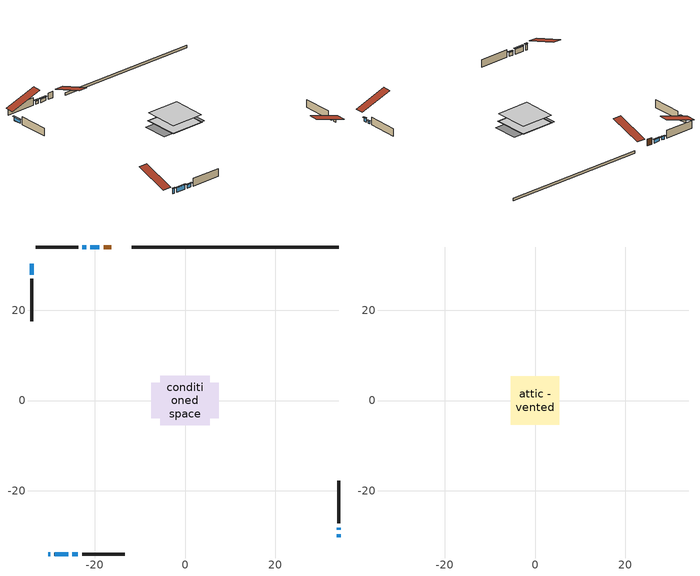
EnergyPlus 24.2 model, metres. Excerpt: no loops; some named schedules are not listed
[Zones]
conditioned space
 floor adiabatic (Floor2 construction): -5.44,-5.44 -5.44,5.44 5.44,5.44 5.44,-5.44 z0.67
 floor adiabatic (AdiabaticFloorConstruction): -5.31,-5.31 -5.31,5.31 5.31,5.31 5.31,-5.31 z0.67
 floor foundation (Slab1 construction): -7.45,-3.98 -7.45,3.98 7.45,3.98 7.45,-3.98 z-0.15
 wall outside (AdiabaticWallConstruction 1): -16.34,33.97 -18.02,33.97 z0.67:2.7
 wall outside (AdiabaticWallConstruction): 33.97,-30.31 33.97,-29.55 z0.67:1.84; -33.97,30.31 -33.97,27.87 / -24.9,-33.97 -23.68,-33.97 z0.67:1.89; 33.97,-28.62 33.97,-28.11 z0.67:1.49; -18.94,33.97 -20.98,33.97 / -21.9,33.97 -22.72,33.97 z0.67:1.69; -30.31,-33.97 -29.81,-33.97 z0.67:2.35; -28.88,-33.97 -25.83,-33.97 z0.67:2.19
 wall outside (Wall1 construction): -23.65,33.97 -33.04,33.97 / -22.75,-33.97 -13.36,-33.97 / -33.97,26.94 -33.97,17.55 / 33.97,-27.18 33.97,-17.79 z0.67:3.11
 wall foundation (FoundationWall1 construction): 33.97,33.97 -11.75,33.97 z-0.15:0.67
 window (WindowConstruction): 33.97,-30.31 33.97,-29.55 z0.67:1.84
 window (WindowConstruction 7): -33.97,30.31 -33.97,27.87 z0.67:1.89
 window (WindowConstruction 1): 33.97,-28.62 33.97,-28.11 z0.67:1.48
 window (WindowConstruction 2): -18.95,33.97 -20.98,33.97 z0.67:1.68
 window (WindowConstruction 3): -21.9,33.97 -22.72,33.97 z0.67:1.68
 window (WindowConstruction 4): -30.31,-33.97 -29.81,-33.97 z0.67:2.35
 window (WindowConstruction 5): -28.88,-33.97 -25.83,-33.97 z0.67:2.19
 window (WindowConstruction 6): -24.9,-33.97 -23.68,-33.97 z0.67:1.89
 door (Door): -16.34,33.97 -18.02,33.97 z0.67:2.7
 ceiling adiabatic (AdiabaticFloorConstruction): 5.31,-5.31 5.31,5.31 -5.31,5.31 -5.31,-5.31 z0.67
attic - vented
 floor to conditioned space (Floor1 construction Reversed): -5.31,-5.31 -5.31,5.31 5.31,5.31 5.31,-5.31 z3.11
 roof outside (Roof1 construction): -15.41,33.97,3.11 -15.41,23.62,6.56 -12.68,23.62,6.56 -12.68,33.97,3.11; -31.24,-33.97,3.11 -31.24,-23.62,6.56 -33.97,-23.62,6.56 -33.97,-33.97,3.11; -33.97,31.24,3.11 -23.62,31.24,6.56 -23.62,33.97,6.56 -33.97,33.97,3.11; 33.97,-31.24,3.11 23.62,-31.24,6.56 23.62,-33.97,6.56 33.97,-33.97,3.11
shading: 33.97,-29.35 33.97,-30.51 34.38,-30.51 34.38,-29.35 z2.04; -33.97,27.67 -33.97,30.51 -34.38,30.51 -34.38,27.67 z2.09; 33.97,-27.91 33.97,-28.82 34.38,-28.82 34.38,-27.91 z1.68; -21.18,33.97 -18.74,33.97 -18.74,34.38 -21.18,34.38 z1.89; -22.92,33.97 -21.7,33.97 -21.7,34.38 -22.92,34.38 z1.89; -29.61,-33.97 -30.51,-33.97 -30.51,-34.38 -29.61,-34.38 z2.55; -25.63,-33.97 -29.08,-33.97 -29.08,-34.38 -25.63,-34.38 z2.4; -23.48,-33.97 -25.1,-33.97 -25.1,-34.38 -23.48,-34.38 z2.09
[Building]
Building 1: Terrain=Suburbs
[Site:Location]
Windsor AP_ON: Latitude {deg}=42.28; Longitude {deg}=-82.96; Time Zone {hr}=-5; Elevation {m}=190; Keep Site Location Information=Yes
[Site:GroundTemperature:Shallow]
6.34957, 4.46684, 4.31606, 5.20952, 8.79623, 12.3662, 15.4612, 17.4219, 17.5884, 15.9938, 12.9777, 9.51722
[Site:WaterMainsTemperature]
Calculation Method=Schedule; Temperature Schedule=mains temperature schedule
[Material] Roughness=Rough; Thermal Absorptance=0.9
Name | Thickness {m} | Conductivity {W/m-K} | Density {kg/m3} | Specific Heat {J/kg-K} | Solar Absorptance | Visible Absorptance
asphalt or fiberglass shingles | 0.00635 | 0.162714 | 1121.4 | 1465.45 | 0.91 | 0.91
ceiling loosefill ins | 0.0846667 | 0.0480833 | 16.02 | 1046.75 | 0.7 | 0.7
ceiling stud and cavity | 0.1397 | 0.108532 | 65.682 | 1177.47 | 0.7 | 0.7
concrete 4.0 in. | 0.1016 | 1.803125 | 2242.8 | 837.4 | 0.7 | 0.7
concrete 8.0 in. | 0.2032 | 1.803125 | 2242.8 | 837.4 | 0.7 | 0.7
door material | 0.04445 | 0.0451087 | 512.64 | 1214.23 | 0.7 | 0.7
floor covering | 0.0127 | 9.015625 | 54.468 | 1339.84 | 0.6 | 0.6
floor covering 1 | 0.0127 | 0.0433444 | 54.468 | 1339.84 | 0.6 | 0.6
floor rigid ins; wall rigid ins | 0.512978 | 0.029427 | 32.04 | 1214.23 | 0.7 | 0.7
floor stud and cavity | 0.0889 | 0.305614 | 50.32683 | 1063.81 | 0.7 | 0.7
floor stud and cavity 1 | 0.1397 | 1.75129 | 37.0049 | 1207.88 | 0.7 | 0.7
furniture material conditioned space 1 | 0.1524 | 0.115458 | 640.8 | 1214.23 | 0.6 | 0.6
gypsum board | 0.0127 | 0.160291 | 801 | 837.4 | 0.6 | 0.6
osb sheathing 0.5 in. | 0.0127 | 0.115458 | 512.64 | 1214.23 | 0.7 | 0.7
osb sheathing 0.75 in. | 0.01905 | 0.115458 | 512.64 | 1214.23 | 0.7 | 0.7
slab rigid ins | 0.0267894 | 0.029427 | 32.04 | 1214.23 | 0.7 | 0.7
wall stud and cavity | 0.1397 | 0.835222 | 139.0536 | 1170.24 | 0.7 | 0.7
wall stud and cavity 1 | 0.0889 | 0.380278 | 52.3479 | 1209.89 | 0.7 | 0.7
wall stud and cavity 2 | 0.0889 | 0.391764 | 83.0341 | 1211.67 | 0.7 | 0.7
wood siding | 0.0254 | 0.102417 | 544.68 | 1172.36 | 0.91 | 0.91
wood siding 1; wood siding 2 | 0.0254 | 0.102417 | 544.68 | 1172.36 | 0.7 | 0.7
[WindowMaterial:SimpleGlazingSystem]
Name | U-Factor {W/m2-K} | Solar Heat Gain Coefficient
WindowMaterial | 2.23316 | 0.6
WindowMaterial 1 | 2.376243 | 0.54
WindowMaterial 2 | 2.20136 | 0.61
WindowMaterial 3 | 2.23827 | 0.59
WindowMaterial 4 | 2.62948 | 0.47
WindowMaterial 5 | 2.04635 | 0.66
WindowMaterial 6 | 2.15139 | 0.62
WindowMaterial 7 | 2.21499 | 0.6
[Construction]
AdiabaticFloorConstruction: floor stud and cavity 1, floor rigid ins, osb sheathing 0.75 in., floor covering 1
AdiabaticWallConstruction: wood siding 1, wall rigid ins, wall stud and cavity 1, gypsum board
AdiabaticWallConstruction 1: wood siding 2, wall rigid ins, wall stud and cavity 1, gypsum board
Door: door material
Floor1 construction Reversed: gypsum board, ceiling stud and cavity, ceiling loosefill ins
Floor2 construction: floor stud and cavity, floor covering
FoundationWall1 construction: concrete 8.0 in.
furniture construction conditioned space 1: furniture material conditioned space 1
PartitionWallConstruction: gypsum board, wall stud and cavity 2, gypsum board
Roof1 construction: asphalt or fiberglass shingles
Slab1 construction: slab rigid ins, concrete 4.0 in.
Wall1 construction: wood siding, osb sheathing 0.5 in., wall stud and cavity, gypsum board
WindowConstruction: WindowMaterial
WindowConstruction 1: WindowMaterial 1
WindowConstruction 2: WindowMaterial 2
WindowConstruction 3: WindowMaterial 3
WindowConstruction 4: WindowMaterial 4
WindowConstruction 5: WindowMaterial 5
WindowConstruction 6: WindowMaterial 6
WindowConstruction 7: WindowMaterial 7
[Zone] Multiplier=1; Part of Total Floor Area=Yes
Name | Volume {m3}
attic - vented | 63.1663
conditioned space | 355
[Space]
Name | Zone | Volume {m3}
attic - vented 1 | attic - vented | 63.1663
conditioned space 1 | conditioned space | 355
[ZoneInfiltration:EffectiveLeakageArea]
infil attic - vented 1: Zone or Space=attic - vented 1; Schedule=Always On Discrete; Effective Air Leakage Area {cm2}=5014.67; Stack Coefficient=0.000239814; Wind Coefficient=1.0463e-05
[ZoneMixing]
whole house fan mix: Zone or Space=attic - vented; Schedule=Always On Continuous; Design Flow Rate Calculation Method=Flow/Zone; Design Flow Rate {m3/s}=0; Source Zone or Space=conditioned space
[SurfaceProperty:ExposedFoundationPerimeter]
Slab1: Exposed Perimeter Calculation Method=TotalExposedPerimeter; Total Exposed Perimeter {m}=45.72
[InternalMass] Zone or ZoneList=conditioned space; Space or SpaceList=conditioned space 1
Name | Construction | Surface Area {m2}
furniture mass conditioned space 1 | furniture construction conditioned space 1 | 139.952
partition wall mass | PartitionWallConstruction | 231.34
[Lights]
interior lighting: Zone or ZoneList or Space or SpaceList=conditioned space 1; Schedule=interior lighting schedule; Design Level Calculation Method=LightingLevel; Lighting Level {W}=343.2; Return Air Fraction=0; Fraction Radiant=0.6; Fraction Visible=0.2; Fraction Replaceable=1
[People]
occupants: Zone or ZoneList or Space or SpaceList=conditioned space 1; Number of People Schedule=occupants schedule; Number of People Calculation Method=People; Number of People=3; Fraction Radiant=0.314171; Sensible Heat Fraction=0.56303; Activity Level Schedule=occupants activity schedule; Carbon Dioxide Generation Rate {m3/s-W}=0; Enable ASHRAE 55 Comfort Warnings=No; Mean Radiant Temperature Calculation Type=EnclosureAveraged
[ElectricEquipment] Zone or ZoneList or Space or SpaceList=conditioned space 1; Design Level Calculation Method=EquipmentLevel
Name | Schedule | Design Level {W} | Fraction Latent | Fraction Radiant | Fraction Lost
clothes dryer | clothes dryer schedule | 140.772 | 0.015 | 0.081 | 0.85
clothes washer | clothes washer schedule | 32.1985 | 0.03 | 0.162 | 0.7
cooking range | cooking range schedule | 215.147 | 0.08 | 0.432 | 0.2
dishwasher | dishwasher schedule | 66.8632 | 0.3 | 0.18 | 0.4
fridge | fridge schedule | 72.9452 | 0 | 0.6 | 0
mech vent bath fan 0 | mech vent bath fan 0 schedule | 43 | 0 | 0 | 1
mech vent house fan | mech vent house fan schedule | 0 | 0 | 0 | 1
mech vent house fan cfis | mech vent house fan cfis schedule | 0 | 0 | 0 | 0
misc plug loads | misc plug loads schedule | 494.7 | 0.045 | 0.513 | 0.1
whole house fan | Always On Discrete | 0 | 0 | 0 | 1
[OtherEquipment] Zone or ZoneList or Space or SpaceList=conditioned space 1; Design Level Calculation Method=EquipmentLevel
Name | Fuel Type | Schedule | Design Level {W} | Fraction Latent | Fraction Radiant | Fraction Lost
clothes dryer 1 | Electricity | clothes dryer schedule | 0 | 0.015 | 0.081 | 0.85
cooking range 1 | Electricity | cooking range schedule | 0 | 0.08 | 0.432 | 0.2
general water use latent | None | general water use schedule | 62.594 | 1 | 0 | 0
general water use sensible | None | general water use schedule | -61.6891 | 0 | 0.6 | 0
mech vent house fan latent load | None | Always On Discrete | 0 | 1 | 0 | 0
mech vent house fan sensible load | None | Always On Discrete | 0 | 0 | 0 | 0
water heater energy adjustment1 | Electricity | Always On Discrete | 0.01 | 0 | 0 | 1
[ZoneInfiltration:DesignFlowRate] Zone or ZoneList or Space or SpaceList=conditioned space 1; Schedule=Always On Discrete; Design Flow Rate Calculation Method=Flow/Zone; Design Flow Rate {m3/s}=0
infil flow; natural vent flow; whole house fan flow
[ZoneControl:Thermostat]
conditioned space Thermostat: Zone or ZoneList=conditioned space; Control Type Schedule=conditioned space Thermostat Schedule; Control 1=conditioned space temperature setpoint; Temperature Difference Between Cutout And Setpoint {deltaC}=0
[ZoneHVAC:Baseboard:Convective:Electric]
electric baseboard: Availability Schedule=Always On Discrete; Heating Design Capacity {W}=22161.4; Efficiency=1
[Zone equipment]
conditioned space: electric baseboard
[Foundation:Kiva]
Foundation Kiva 1: Initial Indoor Air Temperature {C}=18; Wall Height Above Grade {m}=0.670011; Wall Depth Below Slab {m}=0.2032
[Foundation:Kiva:Settings]
Soil Conductivity {W/m-K}=0.849921; Soil Density {kg/m3}=1842.3; Soil Specific Heat {J/kg-K}=418.7; Ground Solar Absorptivity=0.9; Ground Thermal Absorptivity=0.9; Ground Surface Roughness {m}=0.03; Far-Field Width {m}=40; Deep-Ground Boundary Condition=ZeroFlux; Deep-Ground Depth {m}=40; Minimum Cell Dimension {m}=0.2; Maximum Cell Growth Coefficient=3; Simulation Timestep=Timestep
[Exterior:Lights]
exterior lighting: Schedule=exterior lighting schedule; Design Level {W}=75.6
[EnergyManagementSystem:GlobalVariable]
infil_program_Qfan
infil_program_Qinf
natural_vent_program_Qnv
natural_vent_program_Qwhf
[EnergyManagementSystem:Sensor]
Name | Output:Variable or Output:Meter Index Key | Output:Variable or Output:Meter
airflow_gain | infil flow | Infiltration Sensible Heat Gain Energy
airflow_gain_1 | natural vent flow | Infiltration Sensible Heat Gain Energy
airflow_gain_2 | whole house fan flow | Infiltration Sensible Heat Gain Energy
airflow_loss | infil flow | Infiltration Sensible Heat Loss Energy
airflow_loss_1 | natural vent flow | Infiltration Sensible Heat Loss Energy
airflow_loss_2 | whole house fan flow | Infiltration Sensible Heat Loss Energy
clg_load_cond |  | Cooling:EnergyTransfer:Zone:CONDITIONED SPACE
clg_sp_s; clg_sp_s_1 | cooling setpoint | Schedule Value
clothes_dryer_exhaust_0_sch_s | clothes dryer exhaust 0 schedule | Schedule Value
conditioned_space_clg_unmet_s | conditioned space | Zone Cooling Setpoint Not Met Time
conditioned_space_htg_unmet_s | conditioned space | Zone Heating Setpoint Not Met Time
cool_season | cooling season schedule | Schedule Value
fridge_tin_s; tin_s; tin_s_1 | conditioned space | Zone Mean Air Temperature
htg_load_cond |  | Heating:EnergyTransfer:Zone:CONDITIONED SPACE
htg_sp_s; htg_sp_s_1 | heating setpoint | Schedule Value
ig_ee_conv | clothes dryer | Electric Equipment Convective Heating Energy
ig_ee_conv_2 | cooking range | Electric Equipment Convective Heating Energy
ig_ee_conv_4 | fridge | Electric Equipment Convective Heating Energy
ig_ee_conv_5 | misc plug loads | Electric Equipment Convective Heating Energy
ig_ee_conv_6 | whole house fan | Electric Equipment Convective Heating Energy
ig_ee_rad | clothes dryer | Electric Equipment Radiant Heating Energy
ig_ee_rad_2 | cooking range | Electric Equipment Radiant Heating Energy
ig_ee_rad_4 | fridge | Electric Equipment Radiant Heating Energy
ig_ee_rad_5 | misc plug loads | Electric Equipment Radiant Heating Energy
ig_ee_rad_6 | whole house fan | Electric Equipment Radiant Heating Energy
ig_lgt_conv | interior lighting | Lights Convective Heating Energy
ig_lgt_rad | interior lighting | Lights Radiant Heating Energy
ig_lgt_vis | interior lighting | Lights Visible Radiation Heating Energy
ig_oe_conv | clothes dryer 1 | Other Equipment Convective Heating Energy
ig_oe_conv_1 | cooking range 1 | Other Equipment Convective Heating Energy
ig_oe_conv_2 | general water use latent | Other Equipment Convective Heating Energy
ig_oe_conv_3 | general water use sensible | Other Equipment Convective Heating Energy
ig_oe_conv_4 | water heater energy adjustment1 | Other Equipment Convective Heating Energy
ig_oe_rad | clothes dryer 1 | Other Equipment Radiant Heating Energy
ig_oe_rad_1 | cooking range 1 | Other Equipment Radiant Heating Energy
ig_oe_rad_2 | general water use latent | Other Equipment Radiant Heating Energy
ig_oe_rad_3 | general water use sensible | Other Equipment Radiant Heating Energy
ig_oe_rad_4 | water heater energy adjustment1 | Other Equipment Radiant Heating Energy
ig_ppl_conv | occupants | People Convective Heating Energy
ig_ppl_rad | occupants | People Radiant Heating Energy
im_conv | furniture mass conditioned space 1 | Surface Inside Face Convection Heat Gain Energy
im_conv_1 | partition wall mass | Surface Inside Face Convection Heat Gain Energy
im_ig | furniture mass conditioned space 1 | Surface Inside Face Internal Gains Radiation Heat Gain Energy
im_ig_1 | partition wall mass | Surface Inside Face Internal Gains Radiation Heat Gain Energy
im_lgt | furniture mass conditioned space 1 | Surface Inside Face Lights Radiation Heat Gain Energy
im_lgt_1 | partition wall mass | Surface Inside Face Lights Radiation Heat Gain Energy
im_sol | furniture mass conditioned space 1 | Surface Inside Face Solar Radiation Heat Gain Energy
im_sol_1 | partition wall mass | Surface Inside Face Solar Radiation Heat Gain Energy
im_surf | furniture mass conditioned space 1 | Surface Inside Face Net Surface Thermal Radiation Heat Gain Energy
im_surf_1 | partition wall mass | Surface Inside Face Net Surface Thermal Radiation Heat Gain Energy
mech_vent_bath_fan_0_sch_s | mech vent bath fan 0 schedule | Schedule Value
mv_conv | mech vent bath fan 0 | Electric Equipment Convective Heating Energy
mv_conv_1 | mech vent house fan | Electric Equipment Convective Heating Energy
mv_conv_2 | mech vent house fan cfis | Electric Equipment Convective Heating Energy
mv_conv_3 | mech vent house fan latent load | Other Equipment Convective Heating Energy
mv_conv_4 | mech vent house fan sensible load | Other Equipment Convective Heating Energy
mv_rad | mech vent bath fan 0 | Electric Equipment Radiant Heating Energy
mv_rad_1 | mech vent house fan | Electric Equipment Radiant Heating Energy
mv_rad_2 | mech vent house fan cfis | Electric Equipment Radiant Heating Energy
mv_rad_3 | mech vent house fan latent load | Other Equipment Radiant Heating Energy
mv_rad_4 | mech vent house fan sensible load | Other Equipment Radiant Heating Energy
natural_vent_s | natural vent schedule | Schedule Value
out_pb_s |  | Site Outdoor Air Barometric Pressure
out_wt_s |  | Site Outdoor Air Humidity Ratio
site_vw_s |  | Site Wind Speed
ss_back_out | Window1 | Surface Window Shortwave from Zone Back Out Window Heat Transfer Rate
ss_back_out_1 | Window10 | Surface Window Shortwave from Zone Back Out Window Heat Transfer Rate
ss_back_out_2 | Window2 | Surface Window Shortwave from Zone Back Out Window Heat Transfer Rate
ss_back_out_3 | Window3 | Surface Window Shortwave from Zone Back Out Window Heat Transfer Rate
ss_back_out_4 | Window5 | Surface Window Shortwave from Zone Back Out Window Heat Transfer Rate
ss_back_out_5 | Window6 | Surface Window Shortwave from Zone Back Out Window Heat Transfer Rate
ss_back_out_6 | Window8 | Surface Window Shortwave from Zone Back Out Window Heat Transfer Rate
ss_back_out_7 | Window9 | Surface Window Shortwave from Zone Back Out Window Heat Transfer Rate
ss_conv | Door1 | Surface Inside Face Convection Heat Gain Energy
ss_conv_1 | Window1 | Surface Inside Face Convection Heat Gain Energy
ss_conv_2 | Window10 | Surface Inside Face Convection Heat Gain Energy
ss_conv_3 | Window2 | Surface Inside Face Convection Heat Gain Energy
ss_conv_4 | Window3 | Surface Inside Face Convection Heat Gain Energy
ss_conv_5 | Window5 | Surface Inside Face Convection Heat Gain Energy
ss_conv_6 | Window6 | Surface Inside Face Convection Heat Gain Energy
ss_conv_7 | Window8 | Surface Inside Face Convection Heat Gain Energy
ss_conv_8 | Window9 | Surface Inside Face Convection Heat Gain Energy
ss_ig | Door1 | Surface Inside Face Internal Gains Radiation Heat Gain Energy
ss_ig_1 | Window1 | Surface Inside Face Internal Gains Radiation Heat Gain Energy
ss_ig_2 | Window10 | Surface Inside Face Internal Gains Radiation Heat Gain Energy
ss_ig_3 | Window2 | Surface Inside Face Internal Gains Radiation Heat Gain Energy
ss_ig_4 | Window3 | Surface Inside Face Internal Gains Radiation Heat Gain Energy
ss_ig_5 | Window5 | Surface Inside Face Internal Gains Radiation Heat Gain Energy
ss_ig_6 | Window6 | Surface Inside Face Internal Gains Radiation Heat Gain Energy
ss_ig_7 | Window8 | Surface Inside Face Internal Gains Radiation Heat Gain Energy
ss_ig_8 | Window9 | Surface Inside Face Internal Gains Radiation Heat Gain Energy
ss_lgt | Door1 | Surface Inside Face Lights Radiation Heat Gain Energy
ss_sol | Door1 | Surface Inside Face Solar Radiation Heat Gain Energy
ss_surf | Door1 | Surface Inside Face Net Surface Thermal Radiation Heat Gain Energy
ss_surf_1 | Window1 | Surface Inside Face Net Surface Thermal Radiation Heat Gain Energy
ss_surf_2 | Window10 | Surface Inside Face Net Surface Thermal Radiation Heat Gain Energy
ss_surf_3 | Window2 | Surface Inside Face Net Surface Thermal Radiation Heat Gain Energy
ss_surf_4 | Window3 | Surface Inside Face Net Surface Thermal Radiation Heat Gain Energy
ss_surf_5 | Window5 | Surface Inside Face Net Surface Thermal Radiation Heat Gain Energy
ss_surf_6 | Window6 | Surface Inside Face Net Surface Thermal Radiation Heat Gain Energy
ss_surf_7 | Window8 | Surface Inside Face Net Surface Thermal Radiation Heat Gain Energy
ss_surf_8 | Window9 | Surface Inside Face Net Surface Thermal Radiation Heat Gain Energy
ss_trans_in | Window1 | Surface Window Transmitted Solar Radiation Rate
ss_trans_in_1 | Window10 | Surface Window Transmitted Solar Radiation Rate
ss_trans_in_2 | Window2 | Surface Window Transmitted Solar Radiation Rate
ss_trans_in_3 | Window3 | Surface Window Transmitted Solar Radiation Rate
ss_trans_in_4 | Window5 | Surface Window Transmitted Solar Radiation Rate
ss_trans_in_5 | Window6 | Surface Window Transmitted Solar Radiation Rate
ss_trans_in_6 | Window8 | Surface Window Transmitted Solar Radiation Rate
ss_trans_in_7 | Window9 | Surface Window Transmitted Solar Radiation Rate
ss_trans_out | Window1 | Surface Inside Face Initial Transmitted Diffuse Transmitted Out Window Solar Radiation Rate
ss_trans_out_1 | Window10 | Surface Inside Face Initial Transmitted Diffuse Transmitted Out Window Solar Radiation Rate
ss_trans_out_2 | Window2 | Surface Inside Face Initial Transmitted Diffuse Transmitted Out Window Solar Radiation Rate
ss_trans_out_3 | Window3 | Surface Inside Face Initial Transmitted Diffuse Transmitted Out Window Solar Radiation Rate
ss_trans_out_4 | Window5 | Surface Inside Face Initial Transmitted Diffuse Transmitted Out Window Solar Radiation Rate
ss_trans_out_5 | Window6 | Surface Inside Face Initial Transmitted Diffuse Transmitted Out Window Solar Radiation Rate
ss_trans_out_6 | Window8 | Surface Inside Face Initial Transmitted Diffuse Transmitted Out Window Solar Radiation Rate
ss_trans_out_7 | Window9 | Surface Inside Face Initial Transmitted Diffuse Transmitted Out Window Solar Radiation Rate
s_conv | Floor1 | Surface Inside Face Convection Heat Gain Energy
s_conv_1 | Floor2 | Surface Inside Face Convection Heat Gain Energy
s_conv_2 | FoundationWall1 | Surface Inside Face Convection Heat Gain Energy
s_conv_3 | inferred conditioned ceiling | Surface Inside Face Convection Heat Gain Energy
s_conv_4 | inferred conditioned floor | Surface Inside Face Convection Heat Gain Energy
s_conv_5 | Slab1 | Surface Inside Face Convection Heat Gain Energy
s_conv_6 | Wall1:0 | Surface Inside Face Convection Heat Gain Energy
s_conv_7 | Wall1:180 | Surface Inside Face Convection Heat Gain Energy
s_conv_8 | Wall1:270 | Surface Inside Face Convection Heat Gain Energy
s_conv_9 | Wall1:90 | Surface Inside Face Convection Heat Gain Energy
s_ig | Floor1 | Surface Inside Face Internal Gains Radiation Heat Gain Energy
s_ig_1 | Floor2 | Surface Inside Face Internal Gains Radiation Heat Gain Energy
s_ig_2 | FoundationWall1 | Surface Inside Face Internal Gains Radiation Heat Gain Energy
s_ig_3 | inferred conditioned ceiling | Surface Inside Face Internal Gains Radiation Heat Gain Energy
s_ig_4 | inferred conditioned floor | Surface Inside Face Internal Gains Radiation Heat Gain Energy
s_ig_5 | Slab1 | Surface Inside Face Internal Gains Radiation Heat Gain Energy
s_ig_6 | Wall1:0 | Surface Inside Face Internal Gains Radiation Heat Gain Energy
s_ig_7 | Wall1:180 | Surface Inside Face Internal Gains Radiation Heat Gain Energy
s_ig_8 | Wall1:270 | Surface Inside Face Internal Gains Radiation Heat Gain Energy
s_ig_9 | Wall1:90 | Surface Inside Face Internal Gains Radiation Heat Gain Energy
s_lgt | Floor1 | Surface Inside Face Lights Radiation Heat Gain Energy
s_lgt_1 | Floor2 | Surface Inside Face Lights Radiation Heat Gain Energy
s_lgt_2 | FoundationWall1 | Surface Inside Face Lights Radiation Heat Gain Energy
s_lgt_3 | inferred conditioned ceiling | Surface Inside Face Lights Radiation Heat Gain Energy
s_lgt_4 | inferred conditioned floor | Surface Inside Face Lights Radiation Heat Gain Energy
s_lgt_5 | Slab1 | Surface Inside Face Lights Radiation Heat Gain Energy
s_lgt_6 | Wall1:0 | Surface Inside Face Lights Radiation Heat Gain Energy
s_lgt_7 | Wall1:180 | Surface Inside Face Lights Radiation Heat Gain Energy
s_lgt_8 | Wall1:270 | Surface Inside Face Lights Radiation Heat Gain Energy
s_lgt_9 | Wall1:90 | Surface Inside Face Lights Radiation Heat Gain Energy
s_sol | Floor1 | Surface Inside Face Solar Radiation Heat Gain Energy
s_sol_1 | Floor2 | Surface Inside Face Solar Radiation Heat Gain Energy
s_sol_2 | FoundationWall1 | Surface Inside Face Solar Radiation Heat Gain Energy
s_sol_3 | inferred conditioned ceiling | Surface Inside Face Solar Radiation Heat Gain Energy
s_sol_4 | inferred conditioned floor | Surface Inside Face Solar Radiation Heat Gain Energy
s_sol_5 | Slab1 | Surface Inside Face Solar Radiation Heat Gain Energy
s_sol_6 | Wall1:0 | Surface Inside Face Solar Radiation Heat Gain Energy
s_sol_7 | Wall1:180 | Surface Inside Face Solar Radiation Heat Gain Energy
s_sol_8 | Wall1:270 | Surface Inside Face Solar Radiation Heat Gain Energy
s_sol_9 | Wall1:90 | Surface Inside Face Solar Radiation Heat Gain Energy
s_surf | Floor1 | Surface Inside Face Net Surface Thermal Radiation Heat Gain Energy
s_surf_1 | Floor2 | Surface Inside Face Net Surface Thermal Radiation Heat Gain Energy
s_surf_2 | FoundationWall1 | Surface Inside Face Net Surface Thermal Radiation Heat Gain Energy
s_surf_3 | inferred conditioned ceiling | Surface Inside Face Net Surface Thermal Radiation Heat Gain Energy
s_surf_4 | inferred conditioned floor | Surface Inside Face Net Surface Thermal Radiation Heat Gain Energy
s_surf_5 | Slab1 | Surface Inside Face Net Surface Thermal Radiation Heat Gain Energy
s_surf_6 | Wall1:0 | Surface Inside Face Net Surface Thermal Radiation Heat Gain Energy
s_surf_7 | Wall1:180 | Surface Inside Face Net Surface Thermal Radiation Heat Gain Energy
s_surf_8 | Wall1:270 | Surface Inside Face Net Surface Thermal Radiation Heat Gain Energy
s_surf_9 | Wall1:90 | Surface Inside Face Net Surface Thermal Radiation Heat Gain Energy
tout_s | conditioned space | Zone Outdoor Air Drybulb Temperature
win_s | conditioned space | Zone Air Humidity Ratio
[EnergyManagementSystem:Actuator]
Name | Actuated Component Unique | Actuated Component Type | Actuated Component Control Type
fridge_schedule_act | fridge schedule | Schedule:Constant | Schedule Value
infil_flow_act | infil flow | Zone Infiltration | Air Exchange Flow Rate
mech_vent_house_fan_cfis_act | mech vent house fan cfis | ElectricEquipment | Electricity Rate
mech_vent_house_fan_latent_load_act | mech vent house fan latent load | OtherEquipment | Power Level
mech_vent_house_fan_sensible_load_act | mech vent house fan sensible load | OtherEquipment | Power Level
natural_vent_flow_act | natural vent flow | Zone Infiltration | Air Exchange Flow Rate
water_heater_ec_adj_act | water heater energy adjustment1 | OtherEquipment | Power Level
whole_house_fan_act | whole house fan | ElectricEquipment | Electricity Rate
whole_house_fan_flow_act | whole house fan flow | Zone Infiltration | Air Exchange Flow Rate
